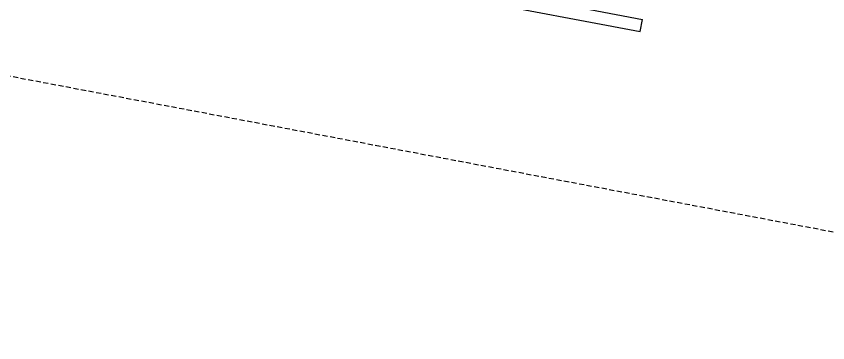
# Model space of a CAD drawing. Header units: inches. Extents: x -18604 to 2753, y -9056 to 3482.
# Drawn here: x -14611 to -13605, y -3206 to -2801 of the extents above; entities that cross this region are included whole.
import ezdxf

# ---------------------------------------------------------------- set-up
doc = ezdxf.new("R2010")
doc.units = ezdxf.units.IN
doc.linetypes.add('HIDDEN', pattern=[9.525, 6.35, -3.175])
doc.layers.add('Linha Fina', color=253, linetype='Continuous')
doc.layers.add('Parede', color=6, linetype='Continuous')

msp = doc.modelspace()

# ---------------------------------------------------------------- linework, layer by layer
at = {"layer": 'Linha Fina', "linetype": 'HIDDEN'}
msp.add_line((-10416.2, -3670.7, 63.4), (-15505.6, -2707.8, 63.4), dxfattribs=at)
at = {"layer": 'Parede'}
for p, q in [((-14048.6, -2779.9, 63.4), (-13837.4, -2819.8, 63.4)), ((-13932.8, -2786.5, 63.4), (-13834.6, -2805.1, 63.4)), ((-13837.4, -2819.8, 63.4), (-13834.6, -2805.1, 63.4))]:
    msp.add_line(p, q, dxfattribs=at)
msp.add_arc((-10812.1, -5815.5, 63.4), 3240.4, 67.2462, 67.2462, dxfattribs=at)

doc.saveas('drawing.dxf')
